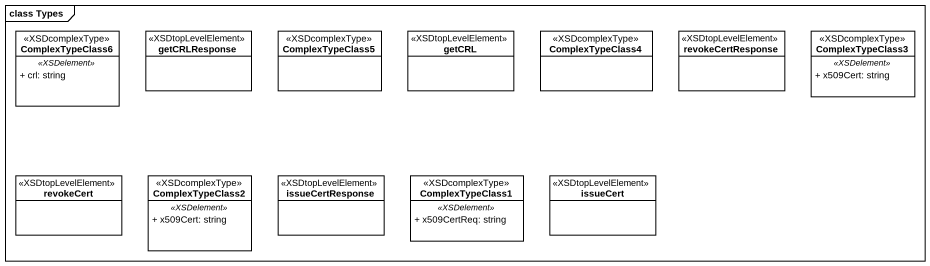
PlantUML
@startuml
mainframe class Types
hide circle
hide empty members
skinparam classAttributeIconSize 0
class ComplexTypeClass6 <<XSDcomplexType>> {
  .. <<XSDelement>> ..
  + crl: string
}
class getCRLResponse <<XSDtopLevelElement>>
class ComplexTypeClass5 <<XSDcomplexType>>
class getCRL <<XSDtopLevelElement>>
class ComplexTypeClass4 <<XSDcomplexType>>
class revokeCertResponse <<XSDtopLevelElement>>
class ComplexTypeClass3 <<XSDcomplexType>> {
  .. <<XSDelement>> ..
  + x509Cert: string
}
class revokeCert <<XSDtopLevelElement>>
class ComplexTypeClass2 <<XSDcomplexType>> {
  .. <<XSDelement>> ..
  + x509Cert: string
}
class issueCertResponse <<XSDtopLevelElement>>
class ComplexTypeClass1 <<XSDcomplexType>> {
  .. <<XSDelement>> ..
  + x509CertReq: string
}
class issueCert <<XSDtopLevelElement>>
@enduml
